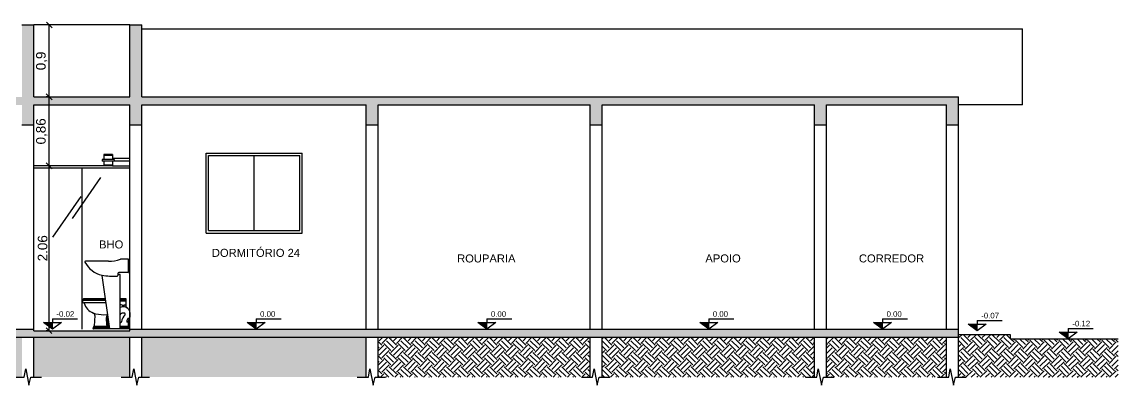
# Model space of a CAD drawing. Header units: millimetres. Extents: x 313 to 493, y 47 to 181.
# Drawn here: x 359.96 to 373.65, y 128.8 to 133.34 of the extents above; entities that cross this region are included whole.
import ezdxf

# ---------------------------------------------------------------- set-up
doc = ezdxf.new("R2010")
doc.units = ezdxf.units.MM
doc.header["$LTSCALE"] = 0.05
doc.header["$MEASUREMENT"] = 0
doc.header["$PDMODE"] = 3
doc.linetypes.add('ACAD_ISO03W100', pattern=[30, 12, -18])
doc.linetypes.add('CONTINU', pattern=[0])
for name, color, linetype in [('01', 1, 'Continuous'), ('02', 2, 'Continuous'), ('03', 3, 'Continuous'), ('04', 4, 'Continuous'), ('05', 5, 'Continuous'), ('1', 1, 'Continuous'), ('BAN', 13, 'Continuous'), ('TRACEJADO', 7, 'ACAD_ISO03W100')]:
    doc.layers.add(name, color=color, linetype=linetype)
doc.styles.get("Standard").update_dxf_attribs({"font": 'arial.ttf'})
doc.dimstyles.new('ISO-25', dxfattribs={"dimscale": 0.04, "dimtxt": 4, "dimasz": 2.5, "dimexe": 1.25, "dimexo": 0.625, "dimtad": 1, "dimdec": 3, "dimtxsty": 'Standard', "dimblk": 'OBLIQUE', "dimcen": 2.5, "dimadec": 0, "dimazin": 0, "dimtfac": 1, "dimtdec": 3, "dimtmove": 0, "dimatfit": 3, "dimldrblk": 'OBLIQUE', "dimfxl": 1, "dimarcsym": 0})
pattern_1 = [(45, (-225.90324, -143.67522), (1e-17, 0.179605122), [0.127, -0.127]), (45, (-225.93691, -143.64154), (1e-17, 0.179605122), [0.127, -0.127]), (45, (-225.97059, -143.60787), (1e-17, 0.179605122), [0.127, -0.127]), (135, (-225.97059, -143.58542), (-0.179605122, 1e-17), [0.127, -0.127]), (135, (-225.93691, -143.55174), (-0.179605122, 1e-17), [0.127, -0.127]), (135, (-225.90324, -143.51806), (-0.179605122, 1e-17), [0.127, -0.127])]

# ---------------------------------------------------------------- blocks, each defined once
blk = doc.blocks.new('_Oblique')
at = {"layer": 'TRACEJADO', "color": 0, "lineweight": -2}
blk.add_line((-0.5, -0.5), (0.5, 0.5), dxfattribs=at)
blk = doc.blocks.new('*D314')
at = {"layer": 'BAN', "color": 0}
for p, q in [((360.281, 133.303), (360.262, 133.303)), ((360.3, 132.403), (360.3, 133.303)), ((360.281, 132.403), (360.262, 132.403))]:
    blk.add_line(p, q, dxfattribs=at)
at = {"layer": 'Defpoints', "color": 0}
for p in [(360.3, 133.303), (360.3, 133.303), (360.3, 132.403)]:
    blk.add_point(p, dxfattribs=at)
at = {"layer": 'BAN', "color": 0, "xscale": 0.075, "yscale": 0.075, "zscale": 0.075}
for p, rotation in [((360.3, 133.303), 90), ((360.3, 132.403), 270)]:
    blk.add_blockref('_Oblique', p, dxfattribs=dict(at, rotation=rotation))
at = {"layer": 'BAN', "color": 0, "insert": (360.209, 132.853), "char_height": 0.12, "attachment_point": 5, "rotation": 90}
blk.add_mtext('0,9', dxfattribs=at)
blk = doc.blocks.new('*D313')
at = {"layer": 'BAN', "color": 0}
for p, q in [((360.281, 132.403), (360.262, 132.403)), ((360.3, 131.543), (360.3, 132.403)), ((360.281, 131.543), (360.262, 131.543))]:
    blk.add_line(p, q, dxfattribs=at)
at = {"layer": 'Defpoints', "color": 0}
for p in [(360.3, 132.403), (360.3, 132.403), (360.3, 131.543)]:
    blk.add_point(p, dxfattribs=at)
at = {"layer": 'BAN', "color": 0, "xscale": 0.075, "yscale": 0.075, "zscale": 0.075}
for p, rotation in [((360.3, 132.403), 90), ((360.3, 131.543), 270)]:
    blk.add_blockref('_Oblique', p, dxfattribs=dict(at, rotation=rotation))
at = {"layer": 'BAN', "color": 0, "insert": (360.209, 131.973), "char_height": 0.12, "attachment_point": 5, "rotation": 90}
blk.add_mtext('0,86', dxfattribs=at)
blk = doc.blocks.new('*D311')
at = {"layer": 'BAN', "color": 0}
for p, q in [((360.281, 131.543), (360.262, 131.543)), ((360.3, 129.483), (360.3, 131.543)), ((360.281, 129.483), (360.262, 129.483))]:
    blk.add_line(p, q, dxfattribs=at)
at = {"layer": 'Defpoints', "color": 0}
for p in [(360.3, 131.543), (360.3, 131.543), (360.3, 129.483)]:
    blk.add_point(p, dxfattribs=at)
at = {"layer": 'BAN', "color": 0, "xscale": 0.075, "yscale": 0.075, "zscale": 0.075}
for p, rotation in [((360.3, 131.543), 90), ((360.3, 129.483), 270)]:
    blk.add_blockref('_Oblique', p, dxfattribs=dict(at, rotation=rotation))
at = {"layer": 'BAN', "color": 0, "insert": (360.22, 130.513), "char_height": 0.12, "attachment_point": 5, "rotation": 90}
blk.add_mtext('2.06', dxfattribs=at)

msp = doc.modelspace()

# ---------------------------------------------------------------- hatches: boundary and pattern name
at = {"layer": '01', "linetype": 'CONTINU'}
h = msp.add_hatch(dxfattribs=at)
h.set_pattern_fill('AR-CONC', color=256, scale=0.002, style=0)
h.set_pattern_definition([(50, (123.23926, 7.7721), (0.36436934, -0.03187817), [0.0381, -0.4191]), (355, (123.23926, 7.7721), (-0.07048565, 0.3821133), [0.03048, -0.33528]), (100.451, (123.26963, 7.76945), (0.293885, 0.35023338), [0.03238, -0.35618]), (46.1842, (123.23926, 7.8737), (0.5421581, -0.08408466), [0.05715, -0.62865]), (96.6356, (123.28444, 7.8667), (0.4748085, 0.4948511), [0.04857, -0.53427]), (351.184, (123.23926, 7.8737), (0.4748092, 0.4948502), [0.04572, -0.50292]), (21, (123.29006, 7.8483), (0.30322976, -0.20453104), [0.0381, -0.4191]), (326, (123.29006, 7.8483), (0.12360406, 0.36837593), [0.03048, -0.33528]), (71.4514, (123.31533, 7.83126), (0.426833, 0.1638457), [0.03238, -0.35618]), (37.5, (123.23926, 7.7721), (0.006177207, 0.16911008), [0, -0.331216, 0, -0.34036, 0, -0.33655]), (7.5, (123.23926, 7.7721), (0.13363933, 0.20036115), [0, -0.194056, 0, -0.323596, 0, -0.12827]), (327.5, (123.12598, 7.7721), (0.27118119, -0.01145749), [0, -0.127, 0, -0.39624, 0, -0.52578]), (317.5, (123.07518, 7.7721), (0.29625836, 0.05085298), [0, -0.1651, 0, -0.263144, 0, -0.37338])])
h.paths.add_polyline_path([(371.6611, 132.4026), (361.4611, 132.4026), (361.4611, 133.3026), (361.3111, 133.3026), (361.3111, 132.4026), (360.1111, 132.4026), (360.1111, 133.3026), (359.9611, 133.3026), (359.9611, 132.4026), (354.2111, 132.4026), (354.2111, 133.3026), (354.0611, 133.3026), (354.0611, 132.4026), (352.8611, 132.4026), (352.8611, 133.3026), (352.7111, 133.3026), (352.7111, 132.4026), (346.9611, 132.4026), (346.9611, 133.3026), (346.8111, 133.3026), (346.8111, 132.4026), (345.6111, 132.4026), (345.6111, 133.3026), (345.4611, 133.3026), (345.4611, 132.4026), (342.5111, 132.4026), (342.5111, 132.0526), (342.6611, 132.0526), (342.6611, 132.3026), (345.4611, 132.3026), (345.4611, 132.0526), (345.6111, 132.0526), (345.6111, 132.3026), (346.8111, 132.3026), (346.8111, 132.0526), (346.9611, 132.0526), (346.9611, 132.3026), (349.7611, 132.3026), (349.7611, 132.0526), (349.9111, 132.0526), (349.9111, 132.3026), (352.7111, 132.3026), (352.7111, 132.0526), (352.8611, 132.0526), (352.8611, 132.3026), (354.0611, 132.3026), (354.0611, 132.0526), (354.2111, 132.0526), (354.2111, 132.3026), (357.0111, 132.3026), (357.0111, 132.0526), (357.1611, 132.0526), (357.1611, 132.3026), (359.9611, 132.3026), (359.9611, 132.0526), (360.1111, 132.0526), (360.1111, 132.3026), (361.3111, 132.3026), (361.3111, 132.0526), (361.4611, 132.0526), (361.4611, 132.3026), (364.2611, 132.3026), (364.2611, 132.0526), (364.4111, 132.0526), (364.4111, 132.3026), (367.0611, 132.3026), (367.0611, 132.0526), (367.2111, 132.0526), (367.2111, 132.3026), (369.8611, 132.3026), (369.8611, 132.0526), (370.0111, 132.0526), (370.0111, 132.3026), (371.5111, 132.3026), (371.5111, 132.0526), (371.6611, 132.0526)])
at = {"layer": '01'}
for points in [[(360.3422, 129.5855), (360.3422, 129.5026), (360.2294, 129.5855)], [(362.8861, 129.5855), (362.8861, 129.5026), (362.7734, 129.5855)], [(365.7698, 129.5855), (365.7698, 129.5026), (365.657, 129.5855)], [(368.5414, 129.5855), (368.5414, 129.5026), (368.4286, 129.5855)], [(370.7122, 129.5855), (370.7122, 129.5026), (370.5995, 129.5855)], [(371.8948, 129.5655), (371.8948, 129.4826), (371.782, 129.5655)], [(373.0328, 129.4655), (373.0328, 129.3826), (372.9201, 129.4655)]]:
    msp.add_hatch(color=256, dxfattribs=at).paths.add_polyline_path(points)
at = {"layer": '1'}
h = msp.add_hatch(dxfattribs=at)
h.set_pattern_fill('AR-CONC', color=256, scale=0.002, style=0)
h.set_pattern_definition([(50, (123.23926, 7.7721), (0.36436934, -0.03187817), [0.0381, -0.4191]), (355, (123.23926, 7.7721), (-0.07048565, 0.3821133), [0.03048, -0.33528]), (100.451, (123.26963, 7.76945), (0.293885, 0.35023338), [0.03238, -0.35618]), (46.1842, (123.23926, 7.8737), (0.5421581, -0.08408466), [0.05715, -0.62865]), (96.6356, (123.28444, 7.8667), (0.4748085, 0.4948511), [0.04857, -0.53427]), (351.184, (123.23926, 7.8737), (0.4748092, 0.4948502), [0.04572, -0.50292]), (21, (123.29006, 7.8483), (0.30322976, -0.20453104), [0.0381, -0.4191]), (326, (123.29006, 7.8483), (0.12360406, 0.36837593), [0.03048, -0.33528]), (71.4514, (123.31533, 7.83126), (0.426833, 0.1638457), [0.03238, -0.35618]), (37.5, (123.23926, 7.7721), (0.006177207, 0.16911008), [0, -0.331216, 0, -0.34036, 0, -0.33655]), (7.5, (123.23926, 7.7721), (0.13363933, 0.20036115), [0, -0.194056, 0, -0.323596, 0, -0.12827]), (327.5, (123.12598, 7.7721), (0.27118119, -0.01145749), [0, -0.127, 0, -0.39624, 0, -0.52578]), (317.5, (123.07518, 7.7721), (0.29625836, 0.05085298), [0, -0.1651, 0, -0.263144, 0, -0.37338])])
h.paths.add_polyline_path([(371.6611, 129.5026), (361.3111, 129.5026), (361.3111, 129.4826), (360.1111, 129.4826), (360.1111, 129.5026), (354.0611, 129.5026), (354.0611, 129.4826), (352.8611, 129.4826), (352.8611, 129.5026), (346.8111, 129.5026), (346.8111, 129.4826), (345.6111, 129.4826), (345.6111, 129.5026), (342.5111, 129.5026), (342.5111, 129.4026), (371.6611, 129.4026)])
h = msp.add_hatch(dxfattribs=at)
h.set_pattern_fill('EARTH', color=256, scale=0.02, angle=45, style=0)
h.set_pattern_definition([(45, (123.23926, 7.7721), (1e-17, 0.17960512), [0.127, -0.127]), (45, (123.20559, 7.80578), (1e-17, 0.17960512), [0.127, -0.127]), (45, (123.17191, 7.83945), (1e-17, 0.17960512), [0.127, -0.127]), (135, (123.17191, 7.8619), (-0.17960512, 1e-17), [0.127, -0.127]), (135, (123.20559, 7.89558), (-0.17960512, 1e-17), [0.127, -0.127]), (135, (123.23926, 7.92926), (-0.17960512, 1e-17), [0.127, -0.127])])
h.paths.add_polyline_path([(373.6549, 128.9015), (373.6549, 129.3826), (372.3111, 129.3826), (372.3111, 129.4326), (371.6611, 129.4326), (371.6611, 128.9015), (371.7552, 128.9015)])
h = msp.add_hatch(dxfattribs=at)
h.set_pattern_fill('EARTH', color=256, scale=0.02, angle=45, style=0)
h.set_pattern_definition(pattern_1)
h.paths.add_polyline_path([(364.2611, 129.4026), (361.4611, 129.4026), (361.4611, 128.9026), (364.2611, 128.9026)])
h.paths.add_polyline_path([(361.3111, 129.4026), (360.1111, 129.4026), (360.1111, 128.9026), (361.3111, 128.9026)])
h.paths.add_polyline_path([(359.9611, 129.4026), (357.1611, 129.4026), (357.1611, 128.9026), (359.9611, 128.9026)])
h.paths.add_polyline_path([(357.0111, 129.4026), (354.2111, 129.4026), (354.2111, 128.9026), (357.0111, 128.9026)])
h.paths.add_polyline_path([(354.0611, 129.4026), (352.8611, 129.4026), (352.8611, 128.9026), (354.0611, 128.9026)])
h.paths.add_polyline_path([(352.7111, 129.4026), (349.9111, 129.4026), (349.9111, 128.9026), (352.7111, 128.9026)])
h.paths.add_polyline_path([(349.7611, 129.4026), (346.9611, 129.4026), (346.9611, 128.9026), (349.7611, 128.9026)])
h.paths.add_polyline_path([(346.8111, 129.4026), (345.6111, 129.4026), (345.6111, 128.9026), (346.8111, 128.9026)])
h.paths.add_polyline_path([(345.4611, 129.4026), (342.6611, 129.4026), (342.6611, 128.9026), (345.4611, 128.9026)])
h = msp.add_hatch(dxfattribs=at)
h.set_pattern_fill('EARTH', color=256, scale=0.02, angle=45, style=0)
h.set_pattern_definition(pattern_1)
h.paths.add_polyline_path([(367.0611, 129.4026), (364.4111, 129.4026), (364.4111, 128.9026), (367.0611, 128.9026)])
h.paths.add_polyline_path([(369.8611, 129.4026), (367.2111, 129.4026), (367.2111, 128.9026), (369.8611, 128.9026)])
h.paths.add_polyline_path([(371.5111, 129.4026), (370.0111, 129.4026), (370.0111, 128.9026), (371.5111, 128.9026)])

# ---------------------------------------------------------------- linework, layer by layer
at = {"layer": '01', "linetype": 'CONTINU'}
for p, q in [((361.3111, 133.3026), (360.1111, 133.3026)), ((360.9638, 131.6226), (360.9638, 131.6026)), ((361.112, 131.6226), (360.9638, 131.6226)), ((361.112, 131.6026), (360.9638, 131.6026)), ((360.9838, 131.6826), (360.9838, 131.6226)), ((361.092, 131.6826), (360.9838, 131.6826)), ((361.092, 131.6726), (360.9838, 131.6726)), ((360.9838, 131.6026), (360.9838, 131.5426)), ((361.092, 131.6826), (361.092, 131.6226)), ((361.3111, 131.6326), (361.092, 131.6326)), ((361.092, 131.6026), (361.092, 131.5426)), ((361.112, 131.6226), (361.112, 131.6026)), ((361.3111, 131.6026), (361.112, 131.6026)), ((360.9838, 131.5426), (360.1111, 131.5426)), ((361.3111, 131.5126), (360.1111, 131.5126)), ((361.092, 131.5526), (360.9838, 131.5526)), ((361.092, 131.5426), (360.9838, 131.5426)), ((361.092, 131.5426), (361.3111, 131.5426)), ((360.7495, 129.8618), (360.7218, 129.8616)), ((360.7227, 129.867), (360.7219, 129.8623)), ((361.006, 129.8715), (360.7258, 129.8715)), ((360.7268, 129.8768), (360.726, 129.8724)), ((361.0045, 129.882), (360.7327, 129.882)), ((361.0119, 129.8302), (360.7327, 129.8302)), ((361.0074, 129.8618), (360.7495, 129.8618)), ((361.2589, 129.882), (361.1881, 129.882)), ((361.2606, 129.8715), (361.1881, 129.8715)), ((361.2391, 129.8618), (361.1881, 129.8618)), ((361.2639, 129.852), (361.1881, 129.852)), ((361.2639, 129.7775), (361.2639, 129.877)), ((361.0355, 129.5998), (361.0301, 129.6843)), ((361.2146, 129.804), (361.1881, 129.8106)), ((361.2233, 129.7802), (361.2233, 129.8022)), ((361.2404, 129.7032), (361.2256, 129.7032)), ((361.2387, 129.78), (361.2387, 129.801)), ((361.2614, 129.801), (361.2387, 129.801)), ((361.3115, 129.6593), (361.3115, 129.703)), ((360.8735, 129.6728), (360.862, 129.539)), ((361.0231, 129.5502), (361.0181, 129.6469)), ((361.0382, 129.5497), (361.0355, 129.5998)), ((361.0531, 129.5416), (361.0441, 129.5431)), ((361.1984, 129.5863), (361.1881, 129.5858)), ((361.291, 129.5392), (361.291, 129.5754)), ((361.2993, 129.507), (360.8535, 129.507)), ((361.0563, 129.5195), (360.8565, 129.5195)), ((361.0539, 129.536), (360.8617, 129.536)), ((361.0557, 129.5235), (360.8617, 129.5235)), ((361.1881, 129.5072), (361.0581, 129.5072)), ((361.2903, 129.5372), (361.1881, 129.5372)), ((361.2926, 129.536), (361.1881, 129.536)), ((361.2911, 129.5235), (361.1881, 129.5235)), ((361.2963, 129.5195), (361.1881, 129.5195)), ((361.3043, 129.5115), (361.3043, 129.512))]:
    msp.add_line(p, q, dxfattribs=at)
at = {"layer": '01'}
for p, q in [((360.7111, 131.5126), (360.7111, 129.5026)), ((360.5947, 130.8839), (360.9489, 131.3959)), ((360.3483, 130.6494), (360.7025, 131.1613)), ((360.3422, 129.6324), (360.3422, 129.5855)), ((360.3422, 129.6324), (360.655, 129.6324)), ((360.3422, 129.5026), (360.3422, 129.5855)), ((362.8861, 129.6324), (363.1989, 129.6324)), ((362.8861, 129.6324), (362.8861, 129.5855)), ((362.8861, 129.5026), (362.8861, 129.5855)), ((365.7698, 129.6324), (366.0826, 129.6324)), ((365.7698, 129.6324), (365.7698, 129.5855)), ((365.7698, 129.5026), (365.7698, 129.5855)), ((368.5414, 129.6324), (368.8542, 129.6324)), ((368.5414, 129.6324), (368.5414, 129.5855)), ((368.5414, 129.5026), (368.5414, 129.5855)), ((370.7122, 129.6324), (370.7122, 129.5855)), ((370.7122, 129.6324), (371.025, 129.6324)), ((370.7122, 129.5026), (370.7122, 129.5855)), ((371.8948, 129.6124), (372.2076, 129.6124)), ((371.8948, 129.6124), (371.8948, 129.5655)), ((371.8948, 129.4826), (371.8948, 129.5655)), ((373.0328, 129.5124), (373.3456, 129.5124)), ((373.0328, 129.5124), (373.0328, 129.4655)), ((373.0328, 129.3826), (373.0328, 129.4655))]:
    msp.add_line(p, q, dxfattribs=at)
for points in [[(360.3422, 129.5026), (360.2294, 129.5855), (360.455, 129.5855)], [(362.8861, 129.5026), (362.7734, 129.5855), (362.9989, 129.5855)], [(365.7698, 129.5026), (365.657, 129.5855), (365.8826, 129.5855)], [(368.5414, 129.5026), (368.4286, 129.5855), (368.6541, 129.5855)], [(370.7122, 129.5026), (370.5995, 129.5855), (370.825, 129.5855)], [(371.8948, 129.4826), (371.782, 129.5655), (372.0075, 129.5655)], [(373.0328, 129.3826), (372.9201, 129.4655), (373.1456, 129.4655)]]:
    msp.add_lwpolyline(points, close=True, dxfattribs=at)
at = {"layer": '01', "linetype": 'CONTINU'}
for centre, radius, start, end in [((360.7336, 129.8481), 0.018, 131.38124, 266.82304), ((360.7287, 129.8662), 0.006, 118.06246, 172.6406), ((360.724, 129.8727), 0.002, 305.00666, 349.99814), ((360.7327, 129.876), 0.006, 90, 172.62728), ((360.7323, 129.8252), 0.00498, 17.50692, 86.51506), ((360.9292, 129.8921), 0.2029, 198.79739, 248.41481), ((361.2397, 129.8268), 0.035, 46.21803, 90.97312), ((361.2589, 129.877), 0.005, 359.99718, 90), ((360.9269, 129.8871), 0.1975, 248.51387, 257.65591), ((360.8436, 129.6754), 0.03, 355.0001, 68.57209), ((360.9915, 130.1827), 0.5, 257.66753, 273.25936), ((361.073, 129.6498), 0.055, 141.2207, 182.99997), ((361.2254, 129.6576), 0.0456, 89.76478, 148.75656), ((361.2295, 129.669), 0.1114, 82.42226, 111.82841), ((361.3429, 129.5824), 0.1371, 133.20847, 174.73678), ((361.2387, 129.901), 0.1, 256.05695, 270), ((361.2407, 129.6911), 0.0121, 313.64325, 91.36823), ((361.2345, 129.703), 0.0771, 65.17571, 82.76663), ((361.2614, 129.804), 0.003, 270, 326.44291), ((361.2689, 129.7775), 0.005, 180.00596, 245.17332), ((361.2345, 129.703), 0.077, 359.95158, 65.17664), ((361.0381, 129.551), 0.015, 182.99912, 270), ((361.0416, 129.6001), 0.0061, 86.50429, 183.00352), ((361.0452, 129.55), 0.00702, 182.41627, 261.35441), ((361.0595, 129.8906), 0.2849, 266.48703, 266.87696), ((361.1968, 129.5959), 0.00969, 272.38723, 354.27258), ((361.2756, 129.5966), 0.00521, 159.69505, 268.60299), ((361.4269, 129.5552), 0.1621, 150.43859, 164.5303), ((361.275, 129.5754), 0.016, 359.99933, 88.60266), ((361.2913, 129.632), 0.00626, 91.82286, 155.38835), ((361.3899, 129.5904), 0.1, 145.27467, 188.60052), ((360.8565, 129.5115), 0.008, 89.83029, 179.99956), ((360.8532, 129.5118), 0.00476, 183.01167, 273.01184), ((360.8617, 129.5298), 0.00625, 90, 270), ((361.295, 129.5392), 0.004, 179.87295, 247.53825), ((361.2911, 129.5298), 0.00625, 269.90348, 67.1438), ((361.3006, 129.5238), 0.005, 145.41248, 250.62504), ((361.2963, 129.5114), 0.00814, 70.79368, 89.83022), ((361.2966, 129.5118), 0.00766, 1.85041, 72.47512), ((361.2995, 129.5118), 0.00476, 266.97156, 2.9608)]:
    msp.add_arc(centre, radius, start, end, dxfattribs=at)
at = {"layer": '01', "linetype": 'Continuous'}
for centre, radius, start, end in [((360.7199, 129.8626), 0.002, 313.4416, 350.0001), ((361.2905, 129.6593), 0.021, 271.82153, 0.00149), ((360.8521, 129.5238), 0.005, 289.37311, 32.1498)]:
    msp.add_arc(centre, radius, start, end, dxfattribs=at)
at = {"layer": '02'}
for p, q in [((362.2611, 130.7026), (362.2611, 131.7026)), ((362.2611, 131.7026), (363.4611, 131.7026)), ((362.2911, 131.6726), (363.4311, 131.6726)), ((362.2911, 130.7326), (362.2911, 131.6726)), ((362.8611, 130.7326), (362.8611, 131.6726)), ((363.4311, 130.7326), (363.4311, 131.6726)), ((363.4611, 130.7026), (363.4611, 131.7026)), ((362.2611, 130.7026), (363.4611, 130.7026)), ((362.2911, 130.7326), (363.4311, 130.7326))]:
    msp.add_line(p, q, dxfattribs=at)
at = {"layer": '03'}
for p, q in [((361.1962, 130.3757), (361.1939, 130.3753)), ((361.2892, 130.3757), (361.1962, 130.3757)), ((361.2944, 130.2153), (361.2944, 130.3705)), ((361.0409, 130.3497), (360.7547, 130.3497)), ((361.0581, 129.5072), (360.9627, 130.1745)), ((361.1597, 130.1913), (361.1583, 130.1706)), ((361.1881, 130.184), (361.1592, 130.184)), ((361.2903, 130.2083), (361.1779, 130.2083)), ((361.1881, 129.5072), (361.1881, 130.184)), ((361.2903, 130.2083), (361.2916, 130.2089)), ((361.2916, 130.2089), (361.2921, 130.2101)), ((361.2921, 130.2125), (361.2924, 130.2134)), ((361.2921, 130.2101), (361.2921, 130.2125)), ((361.2921, 130.2102), (361.2921, 130.2125)), ((361.2924, 130.2134), (361.2941, 130.2144)), ((361.2941, 130.2144), (361.2944, 130.2153)), ((361.1881, 129.5072), (361.0581, 129.5072))]:
    msp.add_line(p, q, dxfattribs=at)
for centre, radius, start, end in [((361.0355, 130.8514), 0.5017, 270.61412, 288.39591), ((361.2892, 130.3705), 0.0052, 359.67238, 90.06767), ((360.7546, 130.3425), 0.00722, 89.20013, 207.30068), ((361.0306, 130.4849), 0.3178, 207.2978, 257.48627), ((361.1054, 131.2055), 1.0408, 262.06405, 272.63576), ((361.1531, 130.171), 0.00521, 271.92441, 356.28717), ((361.1749, 130.1933), 0.0153, 78.79812, 187.35242)]:
    msp.add_arc(centre, radius, start, end, dxfattribs=at)
at = {"layer": '04'}
for p, q in [((361.4611, 133.2526), (372.4611, 133.2526)), ((372.4611, 132.3026), (372.4611, 133.2526)), ((372.4611, 132.3026), (371.6611, 132.3026))]:
    msp.add_line(p, q, dxfattribs=at)
at = {"layer": '05'}
for p, q in [((359.9611, 133.3026), (360.1111, 133.3026)), ((360.1111, 132.4026), (360.1111, 133.3026)), ((361.3111, 132.4026), (361.3111, 133.3026)), ((361.3111, 133.3026), (361.4611, 133.3026)), ((361.4611, 132.4026), (361.4611, 133.3026)), ((360.1111, 132.4026), (361.3111, 132.4026)), ((360.1111, 132.3026), (361.3111, 132.3026)), ((360.1111, 129.4826), (360.1111, 132.3026)), ((361.3111, 129.4826), (361.3111, 132.3026)), ((361.4611, 132.4026), (371.6611, 132.4026)), ((361.4611, 132.3026), (364.2611, 132.3026)), ((361.4611, 129.5026), (361.4611, 132.3026)), ((364.2611, 129.5026), (364.2611, 132.3026)), ((364.4111, 132.3026), (367.0611, 132.3026)), ((364.4111, 129.5026), (364.4111, 132.3026)), ((367.0611, 129.5026), (367.0611, 132.3026)), ((367.2111, 132.3026), (369.8611, 132.3026)), ((367.2111, 129.5026), (367.2111, 132.3026)), ((369.8611, 129.5026), (369.8611, 132.3026)), ((370.0111, 132.3026), (371.5111, 132.3026)), ((370.0111, 129.5026), (370.0111, 132.3026)), ((371.5111, 129.5026), (371.5111, 132.3026)), ((371.6611, 128.9026), (371.6611, 132.4026)), ((359.9611, 132.0526), (360.1111, 132.0526)), ((361.3111, 132.0526), (361.4611, 132.0526)), ((364.2611, 132.0526), (364.4111, 132.0526)), ((367.0611, 132.0526), (367.2111, 132.0526)), ((369.8611, 132.0526), (370.0111, 132.0526)), ((371.5111, 132.0526), (371.6611, 132.0526)), ((354.0611, 129.5026), (360.1111, 129.5026)), ((360.1111, 129.4826), (361.3111, 129.4826)), ((361.3111, 129.5026), (371.6611, 129.5026)), ((372.3111, 129.4326), (371.6611, 129.4326)), ((372.3111, 129.3826), (372.3111, 129.4326)), ((342.5111, 129.4026), (371.6611, 129.4026)), ((360.1111, 128.9026), (360.1111, 129.4026)), ((361.3111, 128.9026), (361.3111, 129.4026)), ((361.4611, 128.9026), (361.4611, 129.4026)), ((364.2611, 128.9026), (364.2611, 129.4026)), ((364.4111, 128.9026), (364.4111, 129.4026)), ((367.0611, 128.9026), (367.0611, 129.4026)), ((367.2111, 128.9026), (367.2111, 129.4026)), ((369.8611, 128.9026), (369.8611, 129.4026)), ((370.0111, 128.9026), (370.0111, 129.4026)), ((371.5111, 128.9026), (371.5111, 129.4026)), ((372.3111, 129.3826), (373.6549, 129.3826))]:
    msp.add_line(p, q, dxfattribs=at)
at = {"layer": '1'}
for p, q in [((359.9897, 128.9026), (360.0083, 129.0076)), ((360.0083, 129.0076), (360.0485, 128.8038)), ((361.3397, 128.9026), (361.3583, 129.0076)), ((361.3583, 129.0076), (361.3985, 128.8038)), ((364.2897, 128.9026), (364.3083, 129.0076)), ((364.3083, 129.0076), (364.3485, 128.8038)), ((367.0897, 128.9026), (367.1083, 129.0076)), ((367.1083, 129.0076), (367.1485, 128.8038)), ((369.8897, 128.9026), (369.9083, 129.0076)), ((369.9083, 129.0076), (369.9485, 128.8038)), ((371.5397, 128.9026), (371.5583, 129.0076)), ((371.5583, 129.0076), (371.5985, 128.8038)), ((359.8505, 128.9026), (359.9897, 128.9026)), ((360.0485, 128.8038), (360.0733, 128.9015)), ((360.0733, 128.9015), (360.2052, 128.9015)), ((361.2005, 128.9026), (361.3397, 128.9026)), ((361.3985, 128.8038), (361.4233, 128.9015)), ((361.4233, 128.9015), (361.5552, 128.9015)), ((364.1505, 128.9026), (364.2897, 128.9026)), ((364.3485, 128.8038), (364.3733, 128.9015)), ((364.3733, 128.9015), (364.5052, 128.9015)), ((366.9505, 128.9026), (367.0897, 128.9026)), ((367.1485, 128.8038), (367.1733, 128.9015)), ((367.1733, 128.9015), (367.3052, 128.9015)), ((369.7505, 128.9026), (369.8897, 128.9026)), ((369.9485, 128.8038), (369.9733, 128.9015)), ((369.9733, 128.9015), (370.1052, 128.9015)), ((371.4005, 128.9026), (371.5397, 128.9026)), ((371.5985, 128.8038), (371.6233, 128.9015)), ((371.6233, 128.9015), (371.7552, 128.9015))]:
    msp.add_line(p, q, dxfattribs=at)

# ---------------------------------------------------------------- texts
at = {"layer": '01'}
for s, p in [('BHO', (360.9249, 130.5105)), ('DORMITÓRIO 24', (362.3339, 130.4055)), ('ROUPARIA', (365.3978, 130.3358)), ('APOIO', (368.4989, 130.3358)), ('CORREDOR', (370.4173, 130.3358))]:
    msp.add_text(s, height=0.1, dxfattribs=at).set_placement(p)
at = {"layer": '01', "char_height": 0.0333, "attachment_point": 1}
for s, insert in [('{\\H2.102x;-0.02}', (360.3925, 129.7267)), ('{\\H2.102x;0.00}', (362.9365, 129.7267)), ('{\\H2.102x;0.00}', (365.8201, 129.7267)), ('{\\H2.102x;0.00}', (368.5917, 129.7267)), ('{\\H2.102x;0.00}', (370.7626, 129.7267)), ('{\\H2.102x;-0.07}', (371.9451, 129.7067)), ('{\\H2.102x;-0.12}', (373.0832, 129.6067))]:
    msp.add_mtext(s, dxfattribs=dict(at, insert=insert))

# ---------------------------------------------------------------- dimensions: what is measured, and where the dimension line sits
at = {"layer": 'BAN'}
for base, p1, p2, picture, middle in [((360.2997, 133.3026), (360.2997, 132.4026), (360.2997, 133.3026), '*D314', (360.2089, 132.8526)), ((360.2997, 132.4026), (360.2997, 131.5426), (360.2997, 132.4026), '*D313', (360.2089, 131.9726))]:
    dim = msp.add_linear_dim(base=base, p1=p1, p2=p2, angle=90, dimstyle='ISO-25', override={"dimscale": 0.03, "dimtmove": 1}, dxfattribs=at)
    dim.commit()
    dim.dimension.update_dxf_attribs({"geometry": picture, "text_midpoint": middle})
dim = msp.add_linear_dim(base=(360.2997, 131.5426), p1=(360.2997, 129.4826), p2=(360.2997, 131.5426), angle=90, text='2.06', dimstyle='ISO-25', override={"dimscale": 0.03, "dimtmove": 1}, dxfattribs=at)
dim.commit()
dim.dimension.update_dxf_attribs({"geometry": '*D311', "text_midpoint": (360.2197, 130.5126)})

doc.saveas('drawing.dxf')
